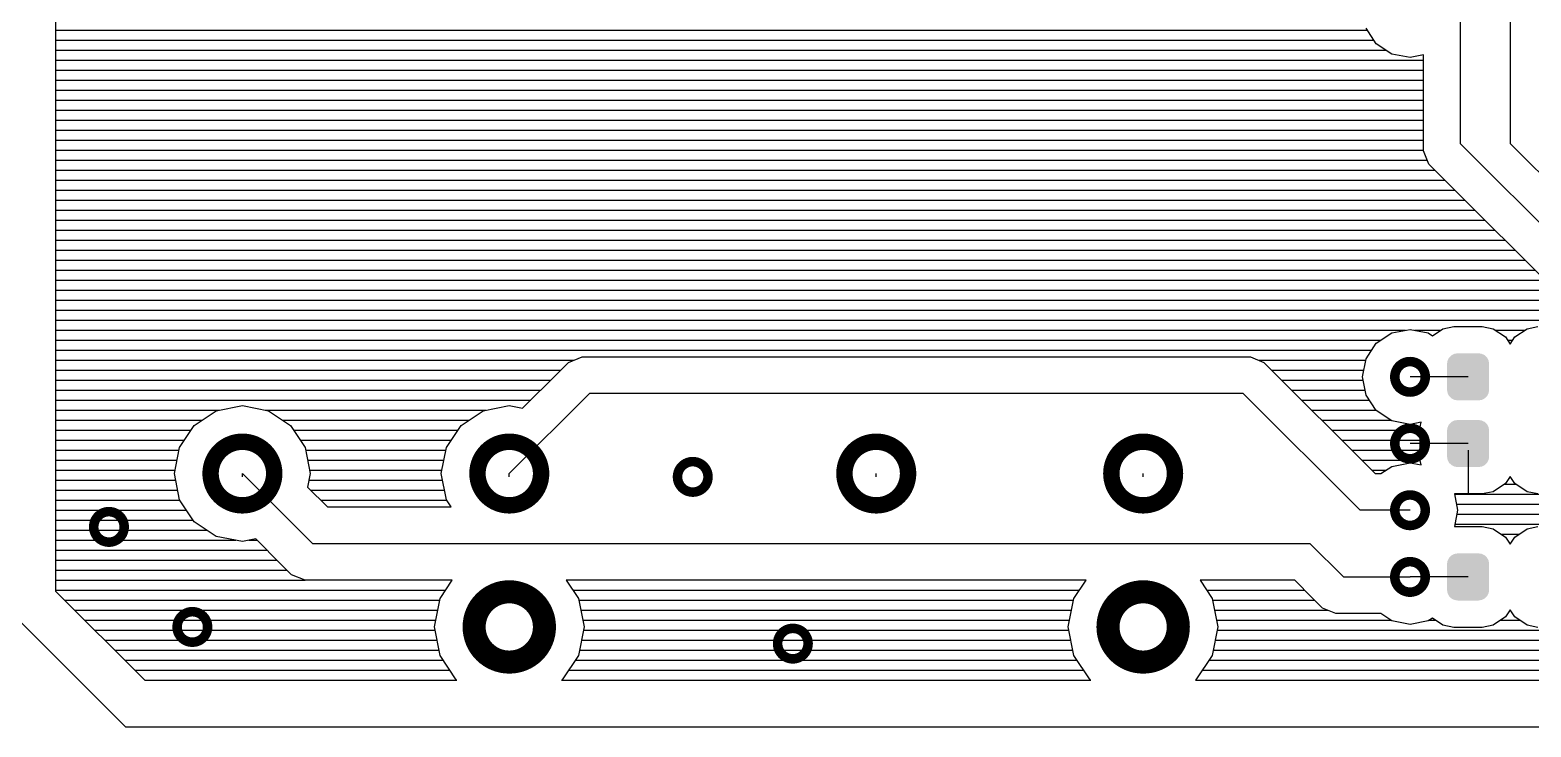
# Model space of a CAD drawing. Extents: x 295 to 953, y 10 to 290.
# Drawn here: x 610.5 to 667.6, y 71.9 to 98.4 of the extents above; entities that cross this region are included whole.
import ezdxf

# ---------------------------------------------------------------- set-up
doc = ezdxf.new("R2010")
doc.units = 0
doc.header["$LTSCALE"] = 5
doc.header["$MEASUREMENT"] = 0
doc.layers.get('0').update_dxf_attribs({"linetype": 'CONTINUOUS', "lineweight": 25})
doc.layers.add('130409_DV-DPH-A6_TOP', color=5, linetype='CONTINUOUS')

msp = doc.modelspace()

# ---------------------------------------------------------------- linework, layer by layer
for points, const_width in [([(662.447, 85.24, 1), (663.608, 85.24, 1)], 0.363), ([(662.447, 82.7, 1), (663.608, 82.7, 1)], 0.363), ([(617.366, 81.557, 1), (619.789, 81.557, 1)], 0.625), ([(627.526, 81.557, 1), (629.949, 81.557, 1)], 0.625), ([(641.496, 81.557, 1), (643.919, 81.557, 1)], 0.625), ([(651.656, 81.557, 1), (654.079, 81.557, 1)], 0.625), ([(635.142, 81.43, 1), (636.303, 81.43, 1)], 0.363), ([(662.447, 80.16, 1), (663.608, 80.16, 1)], 0.363), ([(612.917, 79.525, 1), (614.078, 79.525, 1)], 0.363), ([(662.447, 77.62, 1), (663.608, 77.62, 1)], 0.363), ([(627.399, 75.715, 1), (630.076, 75.715, 1)], 0.879), ([(651.529, 75.715, 1), (654.206, 75.715, 1)], 0.879), ([(616.092, 75.715, 1), (617.253, 75.715, 1)], 0.363), ([(638.952, 75.08, 1), (640.113, 75.08, 1)], 0.363)]:
    msp.add_lwpolyline(points, format="xyb", close=True, dxfattribs=dict(const_width=const_width))
for points in [[(664.437, 85.74), (664.454, 85.852), (666.037, 85.74), (666.019, 85.852)], [(664.437, 85.738), (664.437, 85.74), (666.037, 85.738), (666.037, 85.74)], [(664.437, 84.742), (664.437, 85.738), (666.037, 84.742), (666.037, 85.738)], [(664.454, 85.852), (664.461, 85.865), (666.019, 85.852), (666.016, 85.865)], [(664.461, 85.865), (664.51, 85.966), (666.016, 85.865), (665.963, 85.966)], [(664.51, 85.966), (664.521, 85.978), (665.963, 85.966), (665.957, 85.978)], [(664.521, 85.978), (664.598, 86.057), (665.957, 85.978), (665.874, 86.057)], [(664.598, 86.057), (664.614, 86.065), (665.874, 86.057), (665.865, 86.065)], [(664.614, 86.065), (664.711, 86.116), (665.865, 86.065), (665.759, 86.116)], [(664.711, 86.116), (664.737, 86.12), (665.759, 86.116), (665.75, 86.12)], [(664.737, 86.12), (664.836, 86.136), (665.75, 86.12), (665.639, 86.136)], [(664.836, 86.136), (664.836, 86.139), (665.639, 86.136), (665.639, 86.139)], [(664.437, 84.74), (664.437, 84.742), (666.037, 84.74), (666.037, 84.742)], [(664.456, 84.628), (664.437, 84.74), (666.021, 84.628), (666.037, 84.74)], [(664.458, 84.615), (664.456, 84.628), (666.014, 84.615), (666.021, 84.628)], [(664.512, 84.514), (664.458, 84.615), (665.965, 84.514), (666.014, 84.615)], [(664.518, 84.502), (664.512, 84.514), (665.954, 84.502), (665.965, 84.514)], [(664.601, 84.423), (664.518, 84.502), (665.877, 84.423), (665.954, 84.502)], [(664.61, 84.415), (664.601, 84.423), (665.861, 84.415), (665.877, 84.423)], [(664.715, 84.364), (664.61, 84.415), (665.764, 84.364), (665.861, 84.415)], [(664.724, 84.36), (664.715, 84.364), (665.738, 84.36), (665.764, 84.364)], [(664.836, 84.344), (664.724, 84.36), (665.639, 84.344), (665.738, 84.36)], [(664.836, 84.341), (664.836, 84.344), (665.639, 84.341), (665.639, 84.344)], [(664.461, 83.325), (664.51, 83.426), (666.016, 83.325), (665.963, 83.426)], [(664.51, 83.426), (664.521, 83.438), (665.963, 83.426), (665.957, 83.438)], [(664.521, 83.438), (664.598, 83.517), (665.957, 83.438), (665.874, 83.517)], [(664.598, 83.517), (664.614, 83.525), (665.874, 83.517), (665.865, 83.525)], [(664.614, 83.525), (664.711, 83.576), (665.865, 83.525), (665.759, 83.576)], [(664.711, 83.576), (664.737, 83.58), (665.759, 83.576), (665.75, 83.58)], [(664.737, 83.58), (664.836, 83.596), (665.75, 83.58), (665.639, 83.596)], [(664.836, 83.596), (664.836, 83.599), (665.639, 83.596), (665.639, 83.599)], [(664.437, 83.2), (664.454, 83.312), (666.037, 83.2), (666.019, 83.312)], [(664.437, 83.198), (664.437, 83.2), (666.037, 83.198), (666.037, 83.2)], [(664.437, 82.202), (664.437, 83.198), (666.037, 82.202), (666.037, 83.198)], [(664.454, 83.312), (664.461, 83.325), (666.019, 83.312), (666.016, 83.325)], [(664.437, 82.2), (664.437, 82.202), (666.037, 82.2), (666.037, 82.202)], [(664.456, 82.088), (664.437, 82.2), (666.021, 82.088), (666.037, 82.2)], [(664.458, 82.075), (664.456, 82.088), (666.014, 82.075), (666.021, 82.088)], [(664.512, 81.974), (664.458, 82.075), (665.965, 81.974), (666.014, 82.075)], [(664.518, 81.962), (664.512, 81.974), (665.954, 81.962), (665.965, 81.974)], [(664.601, 81.883), (664.518, 81.962), (665.877, 81.883), (665.954, 81.962)], [(664.61, 81.875), (664.601, 81.883), (665.861, 81.875), (665.877, 81.883)], [(664.715, 81.824), (664.61, 81.875), (665.764, 81.824), (665.861, 81.875)], [(664.724, 81.82), (664.715, 81.824), (665.738, 81.82), (665.764, 81.824)], [(664.836, 81.804), (664.724, 81.82), (665.639, 81.804), (665.738, 81.82)], [(664.836, 81.801), (664.836, 81.804), (665.639, 81.801), (665.639, 81.804)], [(664.461, 78.245), (664.51, 78.346), (666.016, 78.245), (665.963, 78.346)], [(664.51, 78.346), (664.521, 78.358), (665.963, 78.346), (665.957, 78.358)], [(664.521, 78.358), (664.598, 78.437), (665.957, 78.358), (665.874, 78.437)], [(664.598, 78.437), (664.614, 78.445), (665.874, 78.437), (665.865, 78.445)], [(664.614, 78.445), (664.711, 78.496), (665.865, 78.445), (665.759, 78.496)], [(664.711, 78.496), (664.737, 78.5), (665.759, 78.496), (665.75, 78.5)], [(664.737, 78.5), (664.836, 78.516), (665.75, 78.5), (665.639, 78.516)], [(664.836, 78.516), (664.836, 78.519), (665.639, 78.516), (665.639, 78.519)], [(664.437, 78.12), (664.454, 78.232), (666.037, 78.12), (666.019, 78.232)], [(664.437, 78.118), (664.437, 78.12), (666.037, 78.118), (666.037, 78.12)], [(664.437, 77.122), (664.437, 78.118), (666.037, 77.122), (666.037, 78.118)], [(664.454, 78.232), (664.461, 78.245), (666.019, 78.232), (666.016, 78.245)], [(664.437, 77.12), (664.437, 77.122), (666.037, 77.12), (666.037, 77.122)], [(664.456, 77.008), (664.437, 77.12), (666.021, 77.008), (666.037, 77.12)], [(664.458, 76.995), (664.456, 77.008), (666.014, 76.995), (666.021, 77.008)], [(664.512, 76.894), (664.458, 76.995), (665.965, 76.894), (666.014, 76.995)], [(664.518, 76.882), (664.512, 76.894), (665.954, 76.882), (665.965, 76.894)], [(664.601, 76.803), (664.518, 76.882), (665.877, 76.803), (665.954, 76.882)], [(664.61, 76.795), (664.601, 76.803), (665.861, 76.795), (665.877, 76.803)], [(664.715, 76.744), (664.61, 76.795), (665.764, 76.744), (665.861, 76.795)], [(664.724, 76.74), (664.715, 76.744), (665.738, 76.74), (665.764, 76.744)], [(664.836, 76.724), (664.724, 76.74), (665.639, 76.724), (665.738, 76.74)], [(664.836, 76.721), (664.836, 76.724), (665.639, 76.721), (665.639, 76.724)]]:
    msp.add_solid(points)
at = {"layer": '130409_DV-DPH-A6_TOP', "color": 7}
for p, q in [((666.838, 164.615), (666.838, 94.13)), ((664.933, 139.215), (664.933, 94.13)), ((611.466, 112.896), (611.466, 77.082)), ((611.466, 98.448), (661.397, 98.448)), ((661.742, 97.925), (661.351, 98.514)), ((611.466, 98.067), (661.651, 98.067)), ((662.332, 97.534), (661.742, 97.925)), ((611.466, 97.686), (662.108, 97.686)), ((611.466, 97.305), (663.536, 97.305)), ((663.028, 97.396), (662.332, 97.534)), ((663.536, 97.498), (663.028, 97.396)), ((663.536, 94.404), (663.536, 97.498)), ((611.466, 96.924), (663.536, 96.924)), ((611.466, 96.543), (663.536, 96.543)), ((611.466, 96.162), (663.536, 96.162)), ((611.466, 95.781), (663.536, 95.781)), ((611.466, 95.4), (663.536, 95.4)), ((611.466, 95.019), (663.536, 95.019)), ((611.466, 94.638), (663.536, 94.638)), ((663.536, 93.851), (663.536, 94.404)), ((611.466, 94.257), (663.536, 94.257)), ((611.466, 93.876), (663.536, 93.876)), ((663.744, 93.338), (663.536, 93.851)), ((664.933, 94.13), (672.553, 86.51)), ((666.838, 94.13), (674.458, 86.51)), ((611.466, 93.495), (663.683, 93.495)), ((664.14, 92.941), (663.744, 93.338)), ((611.466, 93.114), (663.972, 93.114)), ((611.466, 92.733), (664.353, 92.733)), ((670.134, 86.947), (664.14, 92.941)), ((611.466, 92.352), (664.734, 92.352)), ((611.466, 91.971), (665.115, 91.971)), ((611.466, 91.59), (665.496, 91.59)), ((611.466, 91.209), (665.877, 91.209)), ((611.466, 90.828), (666.258, 90.828)), ((611.466, 90.447), (666.639, 90.447)), ((611.466, 90.066), (667.02, 90.066)), ((611.466, 89.685), (667.401, 89.685)), ((611.466, 89.304), (667.782, 89.304)), ((611.466, 88.923), (668.163, 88.923)), ((611.466, 88.542), (668.544, 88.542)), ((611.466, 88.161), (668.925, 88.161)), ((611.466, 87.78), (669.306, 87.78)), ((611.466, 87.399), (669.687, 87.399)), ((611.466, 87.018), (662.85, 87.018)), ((661.742, 86.52), (662.332, 86.911)), ((662.332, 86.911), (663.028, 87.048)), ((663.028, 87.048), (663.718, 86.911)), ((663.2, 87.018), (664.201, 87.018)), ((663.718, 86.911), (663.881, 86.805)), ((663.881, 86.805), (664.282, 87.069)), ((664.282, 87.069), (664.694, 87.155)), ((664.694, 87.155), (665.776, 87.155)), ((665.776, 87.155), (666.187, 87.069)), ((666.187, 87.069), (666.655, 86.759)), ((666.269, 87.018), (667.401, 87.018)), ((667.015, 86.759), (667.483, 87.069)), ((667.483, 87.069), (667.894, 87.155)), ((611.466, 86.637), (661.915, 86.637)), ((661.351, 85.931), (661.742, 86.52)), ((666.655, 86.759), (666.838, 86.49)), ((666.741, 86.637), (666.929, 86.637)), ((666.838, 86.49), (667.015, 86.759)), ((611.466, 86.256), (661.565, 86.256)), ((611.466, 85.875), (631.196, 85.875)), ((630.597, 85.392), (630.993, 85.789)), ((630.993, 85.789), (631.506, 86.002)), ((631.506, 86.002), (656.952, 86.002)), ((656.952, 86.002), (657.465, 85.789)), ((657.262, 85.875), (661.341, 85.875)), ((657.465, 85.789), (661.697, 81.557)), ((661.214, 85.24), (661.351, 85.931)), ((611.466, 85.494), (630.698, 85.494)), ((629.246, 84.041), (630.597, 85.392)), ((657.76, 85.494), (661.265, 85.494)), ((661.351, 84.544), (661.214, 85.24)), ((665.237, 85.24), (663.028, 85.24)), ((611.466, 85.113), (630.317, 85.113)), ((611.466, 84.732), (629.936, 84.732)), ((631.786, 84.605), (628.738, 81.557)), ((656.678, 84.605), (631.786, 84.605)), ((661.123, 80.16), (656.678, 84.605)), ((658.141, 85.113), (661.239, 85.113)), ((658.522, 84.732), (661.316, 84.732)), ((611.466, 84.351), (629.555, 84.351)), ((617.582, 83.945), (618.578, 84.143)), ((618.578, 84.143), (619.568, 83.945)), ((627.742, 83.945), (628.738, 84.143)), ((628.738, 84.143), (629.246, 84.041)), ((658.903, 84.351), (661.478, 84.351)), ((661.742, 83.955), (661.351, 84.544)), ((611.466, 83.97), (617.689, 83.97)), ((611.466, 83.589), (617.043, 83.589)), ((616.744, 83.386), (617.582, 83.945)), ((619.461, 83.97), (627.849, 83.97)), ((619.568, 83.945), (620.406, 83.386)), ((620.107, 83.589), (627.203, 83.589)), ((626.904, 83.386), (627.742, 83.945)), ((659.284, 83.97), (661.737, 83.97)), ((659.665, 83.589), (662.296, 83.589)), ((662.332, 83.564), (661.742, 83.955)), ((663.028, 83.426), (662.332, 83.564)), ((663.454, 83.508), (663.028, 83.426)), ((663.419, 83.335), (663.454, 83.508)), ((611.466, 83.208), (616.622, 83.208)), ((616.185, 82.548), (616.744, 83.386)), ((620.406, 83.386), (620.965, 82.548)), ((620.528, 83.208), (626.782, 83.208)), ((626.345, 82.548), (626.904, 83.386)), ((660.046, 83.208), (663.419, 83.208)), ((663.419, 82.06), (663.419, 83.335)), ((611.466, 82.827), (616.368, 82.827)), ((611.466, 82.446), (616.165, 82.446)), ((615.987, 81.557), (616.185, 82.548)), ((620.782, 82.827), (626.528, 82.827)), ((620.965, 82.548), (621.163, 81.557)), ((620.985, 82.446), (626.325, 82.446)), ((626.147, 81.557), (626.345, 82.548)), ((660.427, 82.827), (663.419, 82.827)), ((660.808, 82.446), (663.419, 82.446)), ((665.237, 82.7), (663.028, 82.7)), ((664.983, 82.7), (663.419, 82.7)), ((665.237, 82.446), (665.237, 80.78)), ((611.466, 82.065), (616.088, 82.065)), ((621.062, 82.065), (626.248, 82.065)), ((661.189, 82.065), (663.419, 82.065)), ((661.915, 81.557), (662.332, 81.831)), ((662.332, 81.831), (663.028, 81.968)), ((663.028, 81.968), (663.454, 81.887)), ((663.454, 81.887), (663.419, 82.06)), ((611.466, 81.684), (616.012, 81.684)), ((611.466, 81.303), (616.038, 81.303)), ((616.185, 80.561), (615.987, 81.557)), ((618.578, 81.557), (621.245, 78.89)), ((618.578, 81.43), (618.578, 81.557)), ((621.163, 81.557), (621.062, 81.044)), ((621.112, 81.303), (626.198, 81.303)), ((621.138, 81.684), (626.172, 81.684)), ((626.345, 80.561), (626.147, 81.557)), ((628.738, 81.43), (628.738, 81.557)), ((642.708, 81.43), (642.708, 81.557)), ((652.868, 81.43), (652.868, 81.557)), ((661.57, 81.684), (662.108, 81.684)), ((661.697, 81.557), (661.915, 81.557)), ((666.655, 81.176), (666.187, 80.866)), ((666.624, 81.156), (667.046, 81.156)), ((666.838, 81.445), (666.655, 81.176)), ((667.015, 81.176), (666.838, 81.445)), ((667.483, 80.866), (667.015, 81.176)), ((611.466, 80.922), (616.114, 80.922)), ((621.062, 81.044), (621.819, 80.287)), ((621.184, 80.922), (626.274, 80.922)), ((665.776, 80.78), (664.714, 80.78)), ((664.714, 80.78), (664.836, 80.16)), ((664.714, 80.775), (671.156, 80.775)), ((666.187, 80.866), (665.776, 80.78)), ((667.894, 80.78), (667.483, 80.866)), ((611.466, 80.541), (616.2, 80.541)), ((611.466, 80.16), (616.454, 80.16)), ((616.744, 79.723), (616.185, 80.561)), ((621.565, 80.541), (626.36, 80.541)), ((621.819, 80.287), (626.528, 80.287)), ((626.528, 80.287), (626.345, 80.561)), ((663.028, 80.16), (661.123, 80.16)), ((664.836, 80.16), (664.714, 79.535)), ((664.79, 80.394), (671.156, 80.394)), ((664.811, 80.013), (671.064, 80.013)), ((611.466, 79.779), (616.708, 79.779)), ((617.582, 79.164), (616.744, 79.723)), ((664.714, 79.535), (665.776, 79.535)), ((664.734, 79.632), (670.683, 79.632)), ((665.776, 79.535), (666.187, 79.449)), ((666.187, 79.449), (666.655, 79.139)), ((667.015, 79.139), (667.483, 79.449)), ((667.483, 79.449), (667.894, 79.535)), ((611.466, 79.398), (617.236, 79.398)), ((611.466, 79.017), (618.324, 79.017)), ((618.578, 78.966), (617.582, 79.164)), ((619.086, 79.068), (618.578, 78.966)), ((618.826, 79.017), (619.141, 79.017)), ((620.056, 78.098), (619.086, 79.068)), ((621.245, 78.89), (659.218, 78.89)), ((659.218, 78.89), (660.488, 77.62)), ((666.487, 79.251), (667.183, 79.251)), ((666.655, 79.139), (666.838, 78.87)), ((666.838, 78.87), (667.015, 79.139)), ((611.466, 78.636), (619.522, 78.636)), ((611.466, 78.255), (619.903, 78.255)), ((611.466, 77.874), (620.284, 77.874)), ((620.452, 77.701), (620.056, 78.098)), ((611.466, 77.493), (620.965, 77.493)), ((620.965, 77.493), (620.452, 77.701)), ((626.563, 77.493), (620.965, 77.493)), ((626.101, 76.802), (626.563, 77.493)), ((650.693, 77.493), (630.907, 77.493)), ((630.907, 77.493), (631.369, 76.802)), ((650.231, 76.802), (650.693, 77.493)), ((658.638, 77.493), (655.037, 77.493)), ((655.037, 77.493), (655.499, 76.802)), ((659.299, 76.828), (658.638, 77.493)), ((660.488, 77.62), (663.028, 77.62)), ((665.237, 77.62), (663.028, 77.62)), ((611.466, 77.112), (626.309, 77.112)), ((611.466, 77.082), (614.864, 73.683)), ((611.816, 76.731), (626.091, 76.731)), ((625.888, 75.715), (626.101, 76.802)), ((631.161, 77.112), (650.439, 77.112)), ((631.369, 76.802), (631.582, 75.715)), ((631.379, 76.731), (650.221, 76.731)), ((650.018, 75.715), (650.231, 76.802)), ((655.291, 77.112), (659.019, 77.112)), ((655.499, 76.802), (655.712, 75.715)), ((655.509, 76.731), (659.4, 76.731)), ((659.695, 76.431), (659.299, 76.828)), ((609.688, 76.35), (614.133, 71.905)), ((612.197, 76.35), (626.015, 76.35)), ((631.455, 76.35), (650.145, 76.35)), ((655.585, 76.35), (659.898, 76.35)), ((660.208, 76.223), (659.695, 76.431)), ((661.915, 76.223), (660.208, 76.223)), ((662.332, 75.944), (661.915, 76.223)), ((663.881, 76.05), (663.718, 75.944)), ((664.282, 75.786), (663.881, 76.05)), ((666.655, 76.096), (666.187, 75.786)), ((666.838, 76.365), (666.655, 76.096)), ((666.822, 76.35), (666.848, 76.35)), ((667.015, 76.096), (666.838, 76.365)), ((667.483, 75.786), (667.015, 76.096)), ((612.578, 75.969), (625.938, 75.969)), ((612.959, 75.588), (625.913, 75.588)), ((626.101, 74.623), (625.888, 75.715)), ((631.582, 75.715), (631.369, 74.623)), ((631.532, 75.969), (650.068, 75.969)), ((631.557, 75.588), (650.043, 75.588)), ((650.231, 74.623), (650.018, 75.715)), ((655.712, 75.715), (655.499, 74.623)), ((655.662, 75.969), (662.296, 75.969)), ((655.687, 75.588), (684.14, 75.588)), ((663.028, 75.806), (662.332, 75.944)), ((663.718, 75.944), (663.028, 75.806)), ((663.754, 75.969), (664.008, 75.969)), ((664.694, 75.7), (664.282, 75.786)), ((665.776, 75.7), (664.694, 75.7)), ((666.187, 75.786), (665.776, 75.7)), ((666.462, 75.969), (667.208, 75.969)), ((667.894, 75.7), (667.483, 75.786)), ((613.34, 75.207), (625.989, 75.207)), ((631.481, 75.207), (650.119, 75.207)), ((655.611, 75.207), (685.075, 75.207)), ((613.721, 74.826), (626.065, 74.826)), ((614.102, 74.445), (626.223, 74.445)), ((626.721, 73.698), (626.101, 74.623)), ((631.369, 74.623), (630.749, 73.698)), ((631.247, 74.445), (650.353, 74.445)), ((631.405, 74.826), (650.195, 74.826)), ((650.851, 73.698), (650.231, 74.623)), ((655.499, 74.623), (654.879, 73.698)), ((655.377, 74.445), (723.693, 74.445)), ((655.535, 74.826), (722.875, 74.826)), ((614.483, 74.064), (626.477, 74.064)), ((630.993, 74.064), (650.607, 74.064)), ((655.123, 74.064), (740.665, 74.064)), ((614.864, 73.683), (626.746, 73.683)), ((614.864, 73.683), (626.746, 73.683)), ((626.746, 73.683), (626.721, 73.698)), ((630.749, 73.698), (630.724, 73.683)), ((630.724, 73.683), (650.876, 73.683)), ((630.724, 73.683), (650.876, 73.683)), ((650.876, 73.683), (650.851, 73.698)), ((654.879, 73.698), (654.854, 73.683)), ((654.854, 73.683), (740.772, 73.683)), ((654.854, 73.683), (740.772, 73.683)), ((614.133, 71.905), (774.788, 71.905))]:
    msp.add_line(p, q, dxfattribs=at)

doc.saveas('drawing.dxf')
